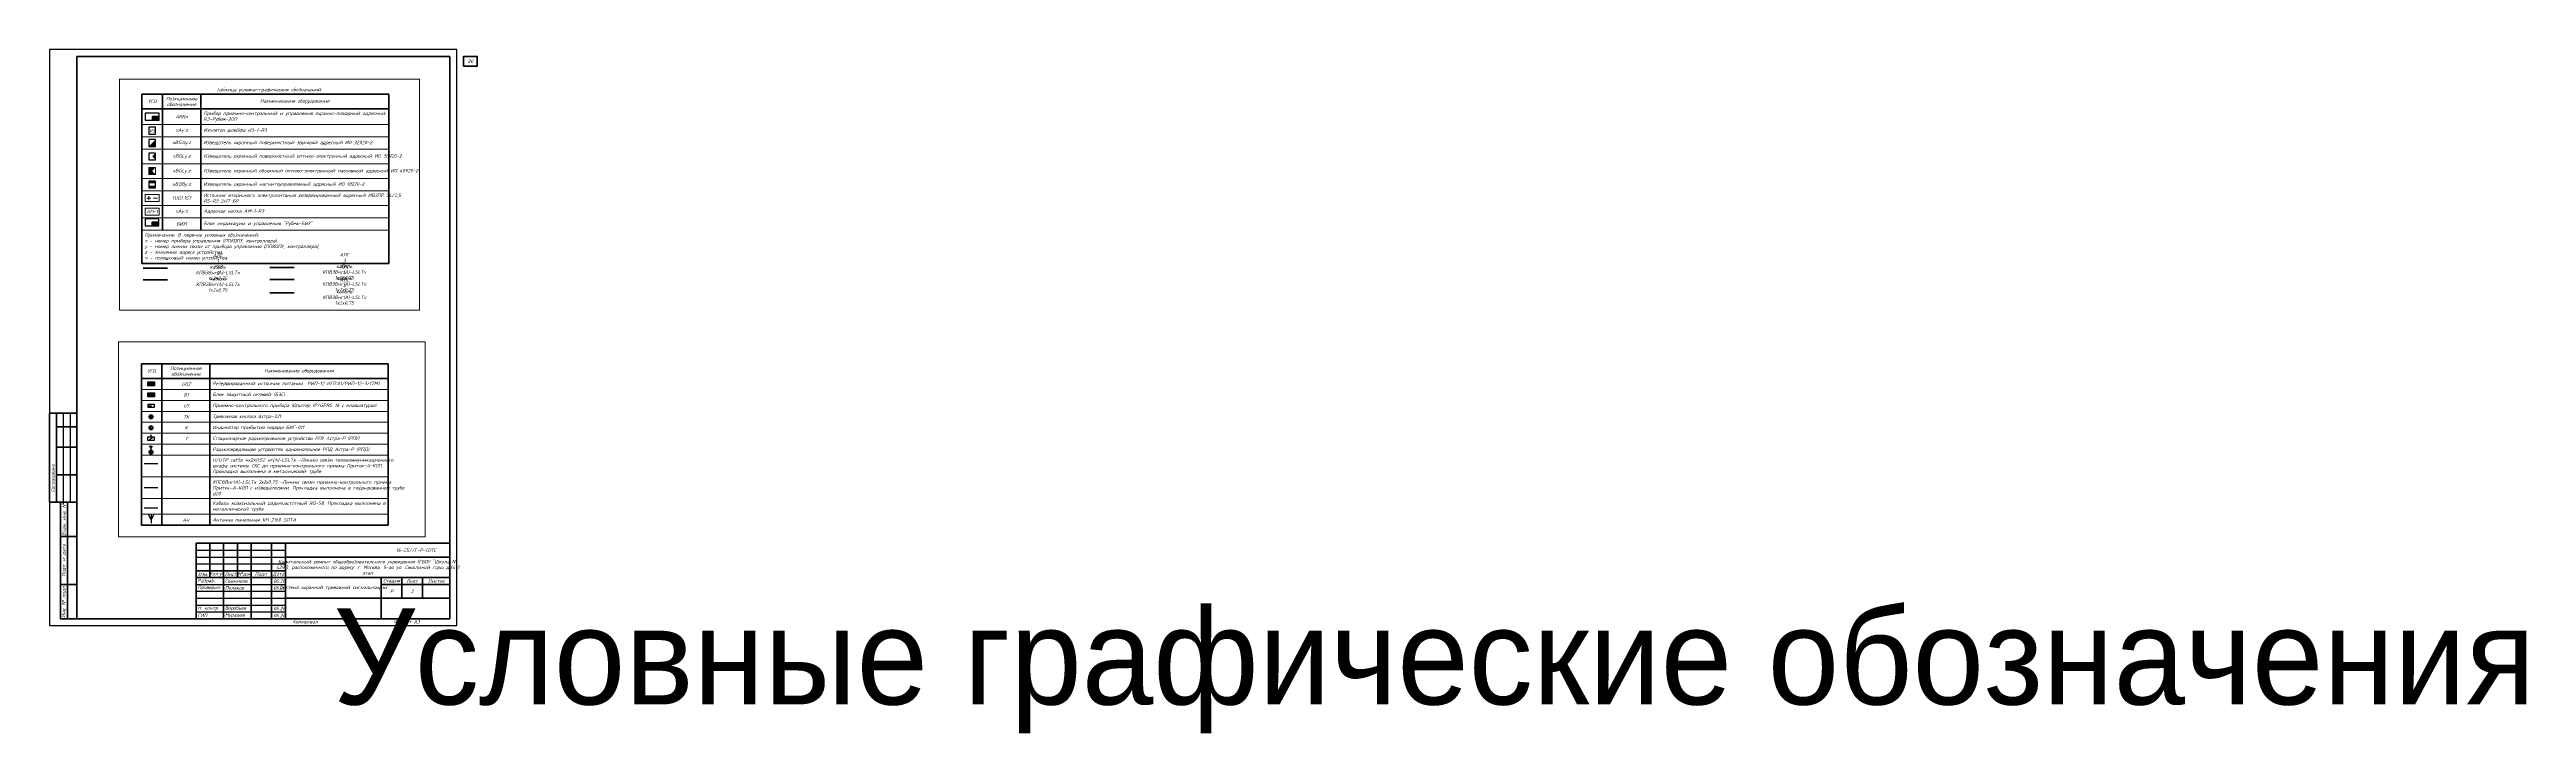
# Paper-space layout '2.Условные графические обозначения' of a CAD drawing. Extents: x 0 to 1807, y -79 to 420.
# The model-space entities are those that its viewports show. They can reach past a viewport. Long polylines and large blocks are cut down to what shows.
import ezdxf
from ezdxf import colors
from ezdxf.entities.mleader import LeaderData, LeaderLine
from ezdxf.enums import TextEntityAlignment as Align
from ezdxf.math import Vec2, Vec3

# ---------------------------------------------------------------- set-up
doc = ezdxf.new("R2018")
doc.units = 0
doc.header["$LTSCALE"] = 100
doc.header["$PDMODE"] = 1
doc.header["$PDSIZE"] = 200
doc.layers.get('Defpoints').update_dxf_attribs({"color": 42})
for name, color, linetype in [('!!ВОК', 30, 'Continuous'), ('ODG - кабельные линии - СКУД замки магистраль', 5, 'Continuous'), ('ODG - ПС', 1, 'Continuous'), ('ODG - Текст', 7, 'Continuous')]:
    doc.layers.add(name, color=color, linetype=linetype)
doc.layers.add('ODG - СОТС', color=7, linetype='Continuous', true_color=0xff5800)
for name, color, linetype, lineweight in [('RC-Извещатели_охранные', 5, 'Continuous', 30), ('RC-Приборы_управления_и_блоки_индикации', 1, 'Continuous', 30), ('RC-Прочее_оборудование', 1, 'Continuous', 30), ('RC-Таблицы', 7, 'Continuous', 0)]:
    doc.layers.add(name, color=color, linetype=linetype, lineweight=lineweight)
doc.styles.add('ISOCPEUR', font='isocpeui.ttf', dxfattribs={"height": 250})
doc.styles.get("Standard").update_dxf_attribs({"font": 'arial.ttf'})
doc.linetypes.add('ограждение1', pattern='A,0.25,-0.1,[133,ltypeshp.shx,S=0.1,R=0,X=-0.1,Y=0],-0.1,1', length=1.45)

# ---------------------------------------------------------------- blocks, each defined once
blk = doc.blocks.new('*U68')
at = {"linetype": 'Continuous', "lineweight": 25}
for p, q in [((297, 420), (0, 420)), ((0, 420), (0, 0)), ((297, 0), (297, 420)), ((10, 155), (10, 90)), ((15, 155), (15, 90)), ((107, 55), (172, 55)), ((107, 50), (172, 50)), ((107, 45), (172, 45)), ((107, 30), (172, 30)), ((107, 25), (172, 25)), ((107, 20), (172, 20)), ((0, 0), (297, 0)), ((107, 15), (172, 15)), ((107, 10), (172, 10))]:
    blk.add_line(p, q, dxfattribs=at)
at = {"linetype": 'Continuous', "lineweight": 60}
for p, q in [((292, 415), (20, 415)), ((20, 415), (20, 5)), ((292, 5), (292, 415)), ((20, 155), (0, 155)), ((0, 155), (0, 90)), ((5, 155), (5, 90)), ((20, 145), (5, 145)), ((20, 130), (5, 130)), ((20, 110), (5, 110)), ((20, 90), (0, 90)), ((8, 90), (8, 5)), ((13, 90), (13, 5)), ((8, 65), (20, 65)), ((107, 60), (292, 60)), ((107, 5), (107, 60)), ((117, 60), (117, 35)), ((127, 60), (127, 5)), ((137, 60), (137, 35)), ((147, 60), (147, 5)), ((162, 60), (162, 5)), ((172, 5), (172, 60)), ((292, 5), (292, 60)), ((107, 40), (172, 40)), ((172, 50), (292, 50)), ((8, 30), (20, 30)), ((107, 35), (292, 35)), ((172, 20), (292, 20)), ((242, 35), (242, 5)), ((242, 30), (292, 30)), ((257, 35), (257, 20)), ((272, 35), (272, 20)), ((8, 5), (20, 5)), ((20, 5), (292, 5))]:
    blk.add_line(p, q, dxfattribs=at)
at = {"linetype": 'Continuous', "lineweight": 40}
blk.add_line((242, 5), (242, 35), dxfattribs=at)
at = {"lineweight": 60}
blk.add_lwpolyline([(302, 408), (312, 408), (312, 415), (302, 415)], close=True, dxfattribs=at)
at = {"linetype": 'Continuous', "char_height": 2.5, "attachment_point": 5, "rotation": 90, "style": 'ISOCPEUR'}
for s, insert, width in [('Согласовано', (2.5, 107.5), 35), ('Взам. инв. №', (10.5, 77.5), 25), ('Подп. и дата', (10.5, 47.5), 35), ('Инв. № подл.', (10.5, 17.5), 25)]:
    blk.add_mtext(s, dxfattribs=dict(at, insert=insert, width=width))
at = {"linetype": 'Continuous', "char_height": 2.5, "style": 'ISOCPEUR'}
for s, insert, width, attachment_point in [('16-25//Г-Р-СОТС', (282, 55), 110, 6), ('Капитальный ремонт общеобразовательного учреждения (ГБОУ "Школа № 429"), расположенного по адресу: г. Москва, 5-ая ул. Соколиной горы д.14 1 этап', (232, 42.5), 120, 5), ('Разраб.', (108, 32.5), 19, 4), ('Проверил', (108, 27.5), 19, 4), ('Сошников', (128, 32.5), 19, 4), ('Поляков', (128, 27.5), 19, 4), ('06.26', (163.3, 32.5), 10, 4), ('06.26', (163.3, 27.5), 10, 4), ('Р', (249.5, 25), 15, 5), ('Н. контр.', (108, 12.5), 19, 4), ('ГИП', (108, 7.5), 19, 4), ('Воробьев', (128, 12.5), 19, 4), ('Мурашов', (128, 7.5), 19, 4), ('06.26', (163.3, 12.5), 10, 4), ('06.26', (163.3, 7.4), 10, 4), ('Копировал', (186.5, 2.5), 25, 5), ('Формат', (257.5, 2.5), 16, 5)]:
    blk.add_mtext(s, dxfattribs=dict(at, insert=insert, width=width, attachment_point=attachment_point))
at = {"char_height": 2.5, "attachment_point": 5, "style": 'ISOCPEUR'}
for s, insert, width in [('Изм.', (112, 37.5), 10), ('Кол.уч', (122, 37.5), 10), ('Лист', (132, 37.5), 10), ('№док', (142, 37.5), 10), ('Подп.', (154.5, 37.5), 15), ('Дата', (167, 37.5), 10), ('Стадия', (249.5, 32.5), 15), ('Лист', (264.5, 32.5), 15), ('Листов', (282, 32.5), 20)]:
    blk.add_mtext(s, dxfattribs=dict(at, insert=insert, width=width))
at = {"linetype": 'Continuous', "insert": (207, 27.5), "char_height": 2.5, "width": 70, "attachment_point": 5, "line_spacing_factor": 0.8, "style": 'ISOCPEUR'}
blk.add_mtext('Система охранной тревожной сигнализации', dxfattribs=at)
at = {"style": 'ISOCPEUR'}
for tag, p in [('Сквозная_нумерация', (307, 411.5)), ('Форма3_номер_листа', (264.5, 25)), ('Форма3_количество_листов', (282, 25))]:
    blk.add_attdef(tag, text='', height=2.5, dxfattribs=at).set_placement(p, align=Align.MIDDLE_CENTER)
blk.add_attdef('Форма3_дополнительный_шифр', text='', height=2.5, dxfattribs=at).set_placement((282, 55), align=Align.MIDDLE_LEFT)
at = {"lineweight": 30, "flags": 104}
blk.add_attdef('Форма3_наименование_чертежа', text='', height=2.5, dxfattribs=at).set_placement((207, 12.5), align=Align.MIDDLE_CENTER)
at = {"style": 'ISOCPEUR', "flags": 8}
blk.add_attdef('Формат', (265.5, 1.5), '', height=2.5, dxfattribs=at)
blk = doc.blocks.new('RC-UGO-PPK-01')
blk.add_wipeout([(5, -2.5), (5, 2.5), (-5, 2.5), (-5, -2.5)]).dxf.layer = 'RC-Приборы_управления_и_блоки_индикации'
blk.add_wipeout([(-5, -2.5), (-5, 2.5), (5, 2.5), (5, -2.5)]).dxf.layer = 'RC-Приборы_управления_и_блоки_индикации'
at = {"layer": 'RC-Приборы_управления_и_блоки_индикации'}
h = blk.add_hatch(color=256, dxfattribs=at)
h.dxf.hatch_style = 1
h.paths.add_polyline_path([(5, -2.5), (5, 0), (0, 0), (0, -2.5)])
blk.add_lwpolyline([(-5, -2.5), (5, -2.5), (5, 2.5), (-5, 2.5)], close=True, dxfattribs=at)
for points in [[(5, 0), (0, 0), (0, -2.5)], [(0, 0), (5, 0)]]:
    blk.add_lwpolyline(points, dxfattribs=at)
at = {"layer": 'RC-Приборы_управления_и_блоки_индикации', "style": 'ISOCPEUR'}
blk.add_attdef('PSTN', text='', height=1.5, dxfattribs=at).set_placement((5, 2.5), align=Align.BOTTOM_CENTER)
blk = doc.blocks.new('RC-UGO-IZ-01')
blk.add_wipeout([(-2.5, -2.5), (-2.5, 2.5), (2.5, 2.5), (2.5, -2.5)]).dxf.layer = 'RC-Прочее_оборудование'
at = {"layer": 'RC-Прочее_оборудование'}
blk.add_lwpolyline([(-2.5, 2.5), (-2.5, -2.5), (2.5, -2.5), (2.5, 2.5), (-2.5, 2.5)], dxfattribs=at)
blk.add_point((0, 0), dxfattribs=at)
at = {"layer": 'RC-Прочее_оборудование', "style": 'ISOCPEUR', "width": 0.8}
blk.add_text('ИЗ', height=2.5, dxfattribs=at).set_placement((-2, -1.3))
at = {"layer": 'RC-Прочее_оборудование', "style": 'ISOCPEUR'}
blk.add_attdef('PSTN', text='', height=2.5, dxfattribs=at).set_placement((5.7, 2.6), align=Align.BOTTOM_CENTER)
blk = doc.blocks.new('RC-UGO-IOZ-02')
blk.add_wipeout([(2.5, -2.5), (2.5, 2.5), (-2.5, 2.5), (-2.5, -2.5)]).dxf.layer = 'RC-Извещатели_охранные'
blk.add_wipeout([(-2.5, -2.5), (-2.5, 2.5), (2.5, 2.5), (2.5, -2.5)]).dxf.layer = 'RC-Извещатели_охранные'
at = {"layer": 'RC-Извещатели_охранные'}
h = blk.add_hatch(color=256, dxfattribs=at)
h.dxf.hatch_style = 1
h.paths.add_polyline_path([(2.5, -2.5), (2.5, 2.5), (0, 0), (-2.5, -2.5)])
blk.add_lwpolyline([(-2.5, -2.5), (2.5, -2.5), (2.5, 2.5), (-2.5, 2.5)], close=True, dxfattribs=at)
at = {"layer": 'RC-Извещатели_охранные', "color": 7, "style": 'ISOCPEUR', "width": 0.8}
blk.add_attdef('PSTN', text='', height=2.5, dxfattribs=at).set_placement((1, 2.6), align=Align.BOTTOM_LEFT)
blk = doc.blocks.new('RC-UGO-IOPPA-01')
blk.add_wipeout([(2.5, -2.5), (2.5, 2.5), (-2.5, 2.5), (-2.5, -2.5)]).dxf.layer = 'RC-Извещатели_охранные'
blk.add_wipeout([(-2.5, -2.5), (-2.5, 2.5), (2.5, 2.5), (2.5, -2.5)]).dxf.layer = 'RC-Извещатели_охранные'
at = {"layer": 'RC-Извещатели_охранные'}
h = blk.add_hatch(color=256, dxfattribs=at)
h.dxf.hatch_style = 1
h.paths.add_polyline_path([(2.5, -2.5), (2.5, 2.5), (0, 0)])
blk.add_lwpolyline([(-2.5, -2.5), (2.5, -2.5), (2.5, 2.5), (-2.5, 2.5)], close=True, dxfattribs=at)
at = {"layer": 'RC-Извещатели_охранные', "style": 'ISOCPEUR'}
blk.add_attdef('PSTN', text='', height=2.5, dxfattribs=at).set_placement((1, 2.6), align=Align.BOTTOM_LEFT)
blk = doc.blocks.new('RC-UGO-IOPO-02')
blk.add_wipeout([(2.5, -2.5), (2.5, 2.5), (-2.5, 2.5), (-2.5, -2.5)])
blk.add_wipeout([(-2.5, -2.5), (-2.5, 2.5), (2.5, 2.5), (2.5, -2.5)])
h = blk.add_hatch(color=256)
h.dxf.hatch_style = 1
h.paths.add_polyline_path([(2.5, -2.5), (0, 0), (2.5, 2.5), (-2.5, 2.5), (-2.5, -2.5)])
blk.add_lwpolyline([(-2.5, -2.5), (2.5, -2.5), (2.5, 2.5), (-2.5, 2.5)], close=True)
at = {"style": 'ISOCPEUR'}
blk.add_attdef('PSTN', text='', height=2.5, dxfattribs=at).set_placement((1, 2.6), align=Align.BOTTOM_LEFT)
blk = doc.blocks.new('RC-UGO-IOM-02')
at = {"layer": 'RC-Извещатели_охранные'}
blk.add_point((0, 0), dxfattribs=at)
blk.add_wipeout([(2.5, -2.5), (2.5, 2.5), (-2.5, 2.5), (-2.5, -2.5)]).dxf.layer = 'RC-Извещатели_охранные'
blk.add_wipeout([(-2.5, -2.5), (-2.5, 2.5), (2.5, 2.5), (2.5, -2.5)]).dxf.layer = 'RC-Извещатели_охранные'
h = blk.add_hatch(color=256, dxfattribs=at)
h.dxf.hatch_style = 1
h.paths.add_polyline_path([(2.5, 0.8), (2.5, 2.5), (-2.5, 2.5), (-2.5, 0.8)])
h = blk.add_hatch(color=256, dxfattribs=at)
h.dxf.hatch_style = 1
h.paths.add_polyline_path([(2.5, -2.5), (2.5, -0.8), (-2.5, -0.8), (-2.5, -2.5)])
blk.add_lwpolyline([(-2.5, -2.5), (2.5, -2.5), (2.5, 2.5), (-2.5, 2.5)], close=True, dxfattribs=at)
at = {"layer": 'RC-Извещатели_охранные', "style": 'ISOCPEUR'}
blk.add_attdef('PSTN', text='', height=2.5, dxfattribs=at).set_placement((1, 2.6), align=Align.BOTTOM_LEFT)
blk = doc.blocks.new('RC-UGO-IP24-02')
blk.add_wipeout([(5, -2.5), (5, 2.5), (-5, 2.5), (-5, -2.5)])
blk.add_wipeout([(-5, -2.5), (-5, 2.5), (5, 2.5), (5, -2.5)])
blk.add_lwpolyline([(-5, -2.5), (5, -2.5), (5, 2.5), (-5, 2.5)], close=True)
for points in [[(-3.9, 0), (-0.9, 0)], [(-2.4, -1.5), (-2.4, 1.5)], [(0.9, 0), (3.9, 0)]]:
    blk.add_lwpolyline(points)
blk.add_point((0, 0))
at = {"style": 'ISOCPEUR'}
blk.add_attdef('PSTN', text='', height=2.5, dxfattribs=at).set_placement((6.1, 2.4), align=Align.BOTTOM_CENTER)
blk = doc.blocks.new('RC-UGO-AM-01')
blk.add_wipeout([(-5, 2.5), (5, 2.5), (5, -2.5), (-5, -2.5)])
blk.add_point((0, 0))
blk.add_wipeout([(5, 2.5), (5, -2.5), (-5, -2.5), (-5, 2.5)])
blk.add_wipeout([(-5, -2.5), (-5, 2.5), (5, 2.5), (5, -2.5)])
blk.add_lwpolyline([(-5, 2.5), (5, 2.5), (5, -2.5), (-5, -2.5), (-5, 2.5)], close=True)
blk.add_lwpolyline([(-5, 2.5), (-5, 2.5)])
blk.add_lwpolyline([(-5, 2.5), (-5, 2.5)])
at = {"ltscale": 100, "style": 'ISOCPEUR', "width": 0.9}
blk.add_text('АМ-1', height=2.5, dxfattribs=at).set_placement((0, 0), align=Align.MIDDLE)
at = {"style": 'ISOCPEUR'}
blk.add_attdef('PSTN', text='', height=2.5, dxfattribs=at).set_placement((2.3, 2.4), align=Align.BOTTOM_LEFT)
blk = doc.blocks.new('*T38')
at = {"layer": 'RC-Таблицы', "color": 0, "linetype": 'ByBlock', "lineweight": 50, "transparency": 16777216}
for p, q in [((0, 0), (18000, 0)), ((4300, 0), (4300, -9912)), ((18000, 0), (18000, -12354)), ((0, -12354), (18000, -12354))]:
    blk.add_line(p, q, dxfattribs=at)
at = {"layer": 'RC-Таблицы', "color": 0, "linetype": 'ByBlock', "lineweight": 20, "transparency": 16777216}
blk.add_line((0, -9912), (18000, -9912), dxfattribs=at)
at = {"layer": 'RC-Таблицы', "color": 0, "lineweight": 30, "transparency": 16777216, "char_height": 250, "style": 'ISOCPEUR'}
for s, insert, width, attachment_point in [('УГО', (750, -533), 1100, 5), ('Позиционное обозначение', (2900, -533), 2400, 5), ('ARKn', (2900, -1638), 2400, 5), ('Прибор приемно-контрольный и управления охранно-пожарный адресный R3-Рубеж-2ОП', (4500, -1638), 13300, 4), ('Наименование оборудования', (11150, -533), 13300, 5), ('xBGAy.z', (2900, -3558), 2400, 5), ('xAy.z', (2900, -2658), 2400, 5), ('Изолятор шлейфа ИЗ-1-R3', (4500, -2658), 13300, 4), ('Извещатель охранный поверхностный звуковой адресный ИО 32920-2', (4500, -3558), 13300, 4), ('xBGLy.z', (2900, -4542), 2400, 5), ('Извещатель охранный поверхностный оптико-электронный адресный ИО 30920-2', (4500, -4542), 13300, 4), ('xBGBy.z', (2900, -6592), 2400, 5), ('xBGLy.z', (2900, -5608), 2400, 5), ('Извещатель охранный объемный оптико-электронный пассивный адресный ИО 40920-2', (4500, -5608), 13300, 4), ('Извещатель охранный магнитоуправляемый адресный ИО 10220-2', (4500, -6592), 13300, 4), ('1UG1.157', (2900, -7577), 2400, 5), ('xAy.z', (2900, -8562), 2400, 5), ('Адресная метка АМ-1-R3', (4500, -8562), 13300, 4), ('Источник вторичного электропитания резервированный адресный ИВЭПР 24/2,5 RS-R3 2х17 БР', (4500, -7577), 13300, 4), ('Примечание. В перечне условных обозначений:^Jx - номер прибора управления (ППКОПУ, контроллера),^Jy - номер линии связи от прибора управления (ППКОПУ, контроллера),^Jz - значение адреса устройства,^Jn - порядковый номер устройства.', (200, -11133), 17600, 4), ('БИУ1', (2900, -9462), 2400, 5), ('{\\C256;Блок индикации и управления "Рубеж-БИУ"}', (4500, -9462), 13300, 4)]:
    blk.add_mtext(s, dxfattribs=dict(at, insert=insert, width=width, attachment_point=attachment_point))
at = {"layer": 'RC-Таблицы', "color": 0, "lineweight": 30, "transparency": 16777216, "xscale": 100, "yscale": 100, "zscale": 100}
blk.add_blockref('RC-UGO-PPK-01', (750, -1638), dxfattribs=at)
at = {"layer": 'RC-Таблицы', "color": 0, "linetype": 'ByBlock', "lineweight": 50, "transparency": 16777216}
blk.add_line((0, -1067), (18000, -1067), dxfattribs=at)
at = {"layer": 'RC-Таблицы', "color": 0, "lineweight": 30, "transparency": 16777216, "xscale": 100, "yscale": 100, "zscale": 100}
blk.add_blockref('RC-UGO-IZ-01', (750, -2658), dxfattribs=at)
at = {"layer": 'RC-Таблицы', "color": 0, "linetype": 'ByBlock', "lineweight": 20, "transparency": 16777216}
blk.add_line((0, -2208), (18000, -2208), dxfattribs=at)
at = {"layer": 'RC-Таблицы', "color": 0, "lineweight": 30, "transparency": 16777216, "xscale": 100, "yscale": 100, "zscale": 100}
blk.add_blockref('RC-UGO-IOZ-02', (750, -3558), dxfattribs=at)
at = {"layer": 'RC-Таблицы', "color": 0, "linetype": 'ByBlock', "lineweight": 20, "transparency": 16777216}
blk.add_line((0, -3108), (18000, -3108), dxfattribs=at)
at = {"layer": 'RC-Таблицы', "color": 0, "lineweight": 30, "transparency": 16777216, "xscale": 100, "yscale": 100, "zscale": 100}
blk.add_blockref('RC-UGO-IOPPA-01', (750, -4542), dxfattribs=at)
at = {"layer": 'RC-Таблицы', "color": 0, "linetype": 'ByBlock', "lineweight": 20, "transparency": 16777216}
blk.add_line((0, -4008), (18000, -4008), dxfattribs=at)
at = {"layer": 'RC-Таблицы', "color": 0, "lineweight": 30, "transparency": 16777216, "xscale": 100, "yscale": 100, "zscale": 100}
blk.add_blockref('RC-UGO-IOPO-02', (750, -5608), dxfattribs=at)
at = {"layer": 'RC-Таблицы', "color": 0, "linetype": 'ByBlock', "lineweight": 20, "transparency": 16777216}
blk.add_line((0, -5075), (18000, -5075), dxfattribs=at)
at = {"layer": 'RC-Таблицы', "color": 0, "lineweight": 30, "transparency": 16777216, "xscale": 100, "yscale": 100, "zscale": 100}
blk.add_blockref('RC-UGO-IOM-02', (750, -6592), dxfattribs=at)
at = {"layer": 'RC-Таблицы', "color": 0, "linetype": 'ByBlock', "lineweight": 20, "transparency": 16777216}
blk.add_line((0, -6142), (18000, -6142), dxfattribs=at)
at = {"layer": 'RC-Таблицы', "color": 0, "lineweight": 30, "transparency": 16777216, "xscale": 100, "yscale": 100, "zscale": 100}
blk.add_blockref('RC-UGO-IP24-02', (750, -7577), dxfattribs=at)
at = {"layer": 'RC-Таблицы', "color": 0, "linetype": 'ByBlock', "lineweight": 20, "transparency": 16777216}
blk.add_line((0, -7042), (18000, -7042), dxfattribs=at)
at = {"layer": 'RC-Таблицы', "color": 0, "lineweight": 30, "transparency": 16777216, "xscale": 100, "yscale": 100, "zscale": 100}
blk.add_blockref('RC-UGO-AM-01', (750, -8562), dxfattribs=at)
at = {"layer": 'RC-Таблицы', "color": 0, "linetype": 'ByBlock', "lineweight": 50, "transparency": 16777216}
for p, q in [((0, 0), (0, -12354)), ((1500, 0), (1500, -9912))]:
    blk.add_line(p, q, dxfattribs=at)
at = {"layer": 'RC-Таблицы', "color": 0, "linetype": 'ByBlock', "lineweight": 20, "transparency": 16777216}
for p, q in [((0, -8112), (18000, -8112)), ((0, -9012), (18000, -9012))]:
    blk.add_line(p, q, dxfattribs=at)
blk = doc.blocks.new('_Oblique')
at = {"color": 0, "linetype": 'ByBlock', "lineweight": -2}
blk.add_line((-0.5, -0.5), (0.5, 0.5), dxfattribs=at)
blk = doc.blocks.new('*U34')
at = {"layer": 'ODG - ПС'}
h = blk.add_hatch(color=20, dxfattribs=at)
h.dxf.hatch_style = 1
h.set_gradient(color1=(255, 88, 0), color2=(255, 96, 10), one_color=1, tint=0.52, name='CYLINDER')
h.paths.add_polyline_path([(75, 0, 1), (-75, 0, 1)])
at = {"layer": 'ODG - СОТС', "lineweight": 30}
h = blk.add_hatch(color=7, dxfattribs=at)
h.dxf.hatch_style = 1
h.set_gradient(color1=(255, 255, 255), one_color=1, tint=1, name='INVCYLINDER')
h.paths.add_polyline_path([(-150, 0, 1), (150, 0, 1)])
h.paths.add_polyline_path([(75, 0, -1), (-75, 0, -1)], flags=16)
for radius in [150, 75]:
    blk.add_circle((0, 0), radius, dxfattribs=at)
at = {"layer": 'ODG - Текст', "style": 'ISOCPEUR', "oblique": 15, "width": 0.8}
blk.add_attdef('НОМЕР', text='', height=250, dxfattribs=at).set_placement((0, 325), align=Align.MIDDLE_CENTER)
blk = doc.blocks.new('*U33')
at = {"layer": 'ODG - ПС', "lineweight": 30}
h = blk.add_hatch(color=7, dxfattribs=at)
h.dxf.hatch_style = 1
h.set_gradient(color1=(255, 255, 255), one_color=1, tint=1)
h.paths.add_polyline_path([(-240, -150), (240, -150), (240, 150), (-240, 150)])
for p, q in [((-140, 0), (-20, 0)), ((-80, 60), (-80, -60)), ((20, 0), (140, 0))]:
    blk.add_line(p, q, dxfattribs=at)
blk.add_lwpolyline([(-240, 150), (240, 150), (240, -150), (-240, -150)], close=True, dxfattribs=at)
blk = doc.blocks.new('*U32')
at = {"layer": 'ODG - ПС', "lineweight": 30}
h = blk.add_hatch(color=7, dxfattribs=at)
h.dxf.hatch_style = 1
h.set_gradient(color1=(255, 255, 255), one_color=1, tint=1)
h.paths.add_polyline_path([(-240, -150), (240, -150), (240, 150), (-240, 150)])
blk.add_lwpolyline([(-240, 150), (240, 150), (240, -150), (-240, -150)], close=True, dxfattribs=at)
at = {"color": 3, "ltscale": 20, "insert": (0, 0), "char_height": 140.6, "attachment_point": 5, "style": 'ISOCPEUR'}
blk.add_mtext_dynamic_manual_height_columns('{\\C1;БЗС}', width=140.62, gutter_width=12.5, heights=[0], dxfattribs=at)
blk = doc.blocks.new('A$C4BEF081A')
at = {"color": 3}
for points in [[(-17, -35), (-50, 35)], [(-17, -128), (-17, 35)], [(-17, -35), (17, 35)], [(94, -190), (-128, -338)]]:
    blk.add_lwpolyline(points, dxfattribs=at)
blk.add_lwpolyline([(-254, -128), (220, -128), (220, -400), (-254, -400)], close=True, dxfattribs=at)
blk = doc.blocks.new('A$Cfe3f4523')
h = blk.add_hatch(color=255)
h.dxf.hatch_style = 1
edge = h.paths.add_edge_path()
edge.add_arc((50, 54), 73.8, 0, 360)
for points in [[(50, 356), (-57, 510)], [(50, 202), (50, 510)], [(50, 356), (157, 510)]]:
    blk.add_lwpolyline(points)
at = {"layer": 'ODG - СОТС', "color": 7, "lineweight": 30}
for radius in [148, 73.8]:
    blk.add_circle((50, 54), radius, dxfattribs=at)
blk = doc.blocks.new('*T35')
at = {"layer": 'RC-Таблицы', "color": 0, "linetype": 'ByBlock', "lineweight": 50, "transparency": 16777216}
for p, q in [((0, 0), (18000, 0)), ((0, 0), (0, -11775)), ((1500, 0), (1500, -11775)), ((4990, 0), (4990, -11775)), ((18000, 0), (18000, -11775)), ((0, -1067), (18000, -1067)), ((0, -11775), (18000, -11775))]:
    blk.add_line(p, q, dxfattribs=at)
at = {"layer": 'RC-Таблицы', "color": 0, "linetype": 'ByBlock', "lineweight": 20, "transparency": 16777216}
for p, q in [((0, -1867), (18000, -1867)), ((0, -2667), (18000, -2667)), ((0, -3467), (18000, -3467)), ((0, -4267), (18000, -4267)), ((0, -5067), (18000, -5067)), ((0, -5867), (18000, -5867)), ((0, -6667), (18000, -6667)), ((0, -8250), (18000, -8250)), ((0, -9833), (18000, -9833)), ((0, -10975), (18000, -10975))]:
    blk.add_line(p, q, dxfattribs=at)
at = {"layer": 'RC-Таблицы', "color": 0, "lineweight": 30, "transparency": 16777216, "char_height": 250, "style": 'ISOCPEUR'}
for s, insert, width, attachment_point in [('УГО', (750, -533), 1100, 5), ('Позиционное обозначение', (3245, -533), 3090.12, 5), ('{\\Q10;\\C256;UG2}', (3245, -1467), 3090.12, 5), ('{\\C256;Резервированный источник питания  РИП-12 ИСП.01/РИП-12-3/17М1}', (5190, -1467), 12609.88, 4), ('Наименование оборудования', (11495, -533), 12609.88, 5), ('{\\Q10;\\C256;B1}', (3245, -2267), 3090.12, 5), ('{\\Q10;\\C256;U1}', (3245, -3067), 3090.12, 5), ('{\\C256;Блок защитный сетевой (БЗС) }', (5190, -2267), 12609.88, 4), ('{\\C256;Приемно-контрольного прибора Юпитер IP/GPRS 16 с клавиатурой}', (5190, -3067), 12609.88, 4), ('{\\Q10;ТК}', (3245, -3867), 3090.12, 5), ('{\\Q10;K}', (3245, -4667), 3090.12, 5), ('{\\Q10;T}', (3245, -5467), 3090.12, 5), ('{\\C256;Индикатор прибытия наряда БИГ-011}', (5190, -4667), 12609.88, 4), ('{\\C256;Cтационарное радиоприемное устройство РПУ Астра-Р (РПУ)}', (5190, -5467), 12609.88, 4), ('{\\C256;Тревожная кнопка Астра-321 }', (5190, -3867), 12609.88, 4), ('{\\C256;U/UTP cat5е 4x2x0,52 нг(А)-LSLTx -Линии связи телекоммуникационного шкафа системы СКС до приемно-контрольного приема Приток-А-КОП. Прокладка выполнена в металической трубе}', (5190, -7458), 12609.88, 4), ('{\\C256;Радиопередающее устройство однокнопочное РПД Астра-Р (РПД) }', (5190, -6267), 12609.88, 4), ('{\\C256;КПСВВнг(А)-LSLTx 2х2х0,75 -Линии связи приемно-контрольного приема Приток-А-КОП с извещателями. Прокладка выполнена в гофрированной трубе d20}', (5190, -9042), 12609.88, 4), ('{\\C256;Кабель коаксиальный радиочастотный RG-58. Прокладка выполнена в металлической трубе}', (5190, -10404), 12609.88, 4), ('Ан', (3245, -11375), 3090.12, 5), ('{\\C256;Антенна панельная\\C8;\\c7368301;\\~\\C256;КН 2160 SOTA}', (5190, -11375), 12609.88, 4)]:
    blk.add_mtext(s, dxfattribs=dict(at, insert=insert, width=width, attachment_point=attachment_point))

msp = doc.modelspace()

# ---------------------------------------------------------------- hatches: boundary and pattern name
h = msp.add_hatch(color=3)
h.dxf.hatch_style = 1
h.paths.add_polyline_path([(139619, 7196), (139838, 7196), (139838, 7073), (139619, 7073)])

# ---------------------------------------------------------------- linework, layer by layer
at = {"layer": '!!ВОК', "color": 1, "linetype": 'ограждение1', "lineweight": 50, "ltscale": 5}
msp.add_lwpolyline([(82436, 13460), (84209, 13460)], dxfattribs=at)
at = {"layer": '!!ВОК', "color": 30, "linetype": 'ограждение1', "lineweight": 50, "ltscale": 5, "true_color": 0xf26722}
msp.add_lwpolyline([(91664, 13487), (93437, 13487)], dxfattribs=at)
at = {"layer": '!!ВОК', "color": 3, "linetype": 'ограждение1', "lineweight": 50, "ltscale": 5}
msp.add_lwpolyline([(91664, 12521), (93437, 12521)], dxfattribs=at)
at = {"color": 4, "ltscale": 100}
msp.add_line((139347, 1242), (140330, 1242), dxfattribs=at)
at = {"color": 40, "true_color": 0xf8d731}
msp.add_line((139347, -239), (140330, -239), dxfattribs=at)
at = {"color": 3}
for points in [[(139619, 7320), (140058, 7320), (140058, 7073), (139619, 7073)], [(139619, 7196), (139838, 7196), (139838, 7073), (139619, 7073)]]:
    msp.add_lwpolyline(points, close=True, dxfattribs=at)
at = {"lineweight": 30}
for points in [[(139632, -702), (139835, -1115), (140055, -702)], [(139835, -702), (139835, -1363)]]:
    msp.add_lwpolyline(points, dxfattribs=at)
at = {"layer": 'ODG - кабельные линии - СКУД замки магистраль', "color": 5, "lineweight": 30}
msp.add_line((139347, 2996), (140330, 2996), dxfattribs=at)
at = {"layer": 'ODG - СОТС', "color": 3, "lineweight": 30}
for radius in [148, 73.8]:
    msp.add_circle((139838, 5596), radius, dxfattribs=at)

# ---------------------------------------------------------------- block references
for name, p in [('*T38', (82341, 26997)), ('*T35', (139135, 10263)), ('A$C4BEF081A', (139855, 5060)), ('A$Cfe3f4523', (139788, 3766))]:
    msp.add_blockref(name, p)
at = {"color": 5, "lineweight": 30, "xscale": 0.9842519685039369, "yscale": 0.9842519685039369, "zscale": 0.9842519685039369, "rotation": 180}
msp.add_blockref('*U34', (139838, 6396), dxfattribs=at)
at = {"layer": 'ODG - ПС'}
for name, p in [('*U33', (139838, 8796)), ('*U32', (139838, 7996))]:
    msp.add_blockref(name, p, dxfattribs=at)

# ---------------------------------------------------------------- texts
at = {"layer": 'RC-Таблицы', "lineweight": 30, "ltscale": 30, "insert": (97103, 12577), "char_height": 250, "width": 1, "attachment_point": 5, "style": 'ISOCPEUR'}
msp.add_mtext('АЛС 4 кабель КПВЭВнг(А)-LSLTx 1x2x0,75', dxfattribs=at)

# ---------------------------------------------------------------- next in the draw order: linework, layer by layer
at = {"layer": '!!ВОК', "color": 5, "linetype": 'ограждение1', "lineweight": 50, "ltscale": 5}
msp.add_lwpolyline([(82436, 14311), (84209, 14311)], dxfattribs=at)
at = {"layer": '!!ВОК', "color": 6, "linetype": 'ограждение1', "lineweight": 50, "ltscale": 5}
msp.add_lwpolyline([(91664, 14366), (93437, 14366)], dxfattribs=at)

# ---------------------------------------------------------------- next in the draw order: block references
at = {"layer": 'RC-Приборы_управления_и_блоки_индикации', "color": 1, "lineweight": 30, "ltscale": 30, "xscale": 100, "yscale": 100, "zscale": 100}
msp.add_blockref('RC-UGO-PPK-01', (83070, 17656), dxfattribs=at)

# ---------------------------------------------------------------- next in the draw order: texts
at = {"layer": 'RC-Таблицы', "lineweight": 30, "ltscale": 30, "char_height": 250, "attachment_point": 5, "style": 'ISOCPEUR'}
for s, insert, width in [('Таблица условно-графических обозначений', (91591, 27297), 15000), ('АЛС 1 кабель КПВЭВнг(А)-LSLTx 1x2x0,75', (87876, 14378), 1), ('АЛС 2 кабель КПВЭВнг(А)-LSLTx 1x2x0,75', (87876, 13515), 1), ('АЛС 3 кабель КПВЭВнг(А)-LSLTx 1x2x0,75', (97103, 14422), 1), ('АЛС 4 кабель КПВЭВнг(А)-LSLTx 1x2x0,75', (97103, 13542), 1)]:
    msp.add_mtext(s, dxfattribs=dict(at, insert=insert, width=width))

# ---------------------------------------------------------------- next in the draw order: leaders
at = {"color": 0}
ml = msp.add_multileader_mtext('Standard', dxfattribs=at)
ml.set_content('K10', color=7, style='ISOCPEUR')
ml.set_leader_properties(color=256)
ml.set_arrow_properties(name='OBLIQUE')
ml.build(insert=Vec2(0, 0))
ml.multileader.update_dxf_attribs({"has_dogleg": 0, "text_left_attachment_type": 6, "text_right_attachment_type": 6, "dogleg_length": 0.5, "arrow_head_size": 100, "scale": 100})
ctx = ml.context
ctx.base_point, ctx.scale, ctx.char_height, ctx.arrow_head_size, ctx.landing_gap_size, ctx.plane_origin = Vec3(166139, 19977), 100, 200, 100, 0, Vec3(167901, 21304)
ctx.left_attachment, ctx.right_attachment, ctx.text_align_type = 6, 6, 2
notes = []
notes.append((ctx, [(1, (1, 1, 0), (166593, 19977), (-1, 0), 50, [(0, [(167173, 19482)], 0, [])])]))
ctx.mtext.insert, ctx.mtext.width, ctx.mtext.alignment, ctx.mtext.flow_direction = Vec3(166543, 20217), 2388.1, 3, 5
for ctx, leaders in notes:
    for number, flags, end, landing, length, lines in leaders:
        leader = LeaderData()
        leader.index, (leader.has_last_leader_line, leader.has_dogleg_vector, leader.attachment_direction) = number, flags
        leader.last_leader_point, leader.dogleg_vector, leader.dogleg_length = Vec3(end), Vec3(landing), length
        for number, points, colour, breaks in lines:
            line = LeaderLine()
            line.index, line.vertices, line.color, line.breaks = number, Vec3.list(points), colors.encode_raw_color(colour), breaks
            leader.lines.append(line)
        ctx.leaders.append(leader)

# ---------------------------------------------------------------- next in the draw order: leaders
ml = msp.add_multileader_mtext('Standard', dxfattribs=at)
ml.set_content('K9', color=7, style='ISOCPEUR')
ml.set_leader_properties(color=256)
ml.set_arrow_properties(name='OBLIQUE')
ml.build(insert=Vec2(0, 0))
ml.multileader.update_dxf_attribs({"has_dogleg": 0, "text_left_attachment_type": 6, "text_right_attachment_type": 6, "dogleg_length": 0.5, "arrow_head_size": 100, "scale": 100})
ctx = ml.context
ctx.base_point, ctx.scale, ctx.char_height, ctx.arrow_head_size, ctx.landing_gap_size, ctx.plane_origin = Vec3(165866, 17368), 100, 200, 100, 0, Vec3(167531, 18694)
ctx.left_attachment, ctx.right_attachment, ctx.text_align_type = 6, 6, 2
notes = []
notes.append((ctx, [(1, (1, 1, 0), (166224, 17368), (-1, 0), 50, [(0, [(167081, 17999)], 0, [])])]))
ctx.mtext.insert, ctx.mtext.width, ctx.mtext.alignment, ctx.mtext.flow_direction = Vec3(166174, 17608), 2388.1, 3, 5
for ctx, leaders in notes:
    for number, flags, end, landing, length, lines in leaders:
        leader = LeaderData()
        leader.index, (leader.has_last_leader_line, leader.has_dogleg_vector, leader.attachment_direction) = number, flags
        leader.last_leader_point, leader.dogleg_vector, leader.dogleg_length = Vec3(end), Vec3(landing), length
        for number, points, colour, breaks in lines:
            line = LeaderLine()
            line.index, line.vertices, line.color, line.breaks = number, Vec3.list(points), colors.encode_raw_color(colour), breaks
            leader.lines.append(line)
        ctx.leaders.append(leader)

psp = doc.layouts.new('2.Условные графические обозначения')

# ---------------------------------------------------------------- block references
ref = psp.add_blockref('*U68', (0, 0))
ref.add_attrib('Формат', 'А3', (265.5, 1.5), dxfattribs={"height": 2.5, "style": 'ISOCPEUR'})
ref.add_attrib('Форма3_номер_листа', '2', dxfattribs={"height": 2.5, "style": 'ISOCPEUR'}).set_placement((264.5, 25), align=Align.MIDDLE_CENTER)
lines = psp.add_mtext('Условные графические обозначения', dxfattribs={"insert": (207, 12.5), "char_height": 70, "attachment_point": 1})
ref.add_attrib('Форма3_наименование_чертежа', '', (207, 12.5), dxfattribs={"flags": 104}).embed_mtext(lines)
ref.add_attrib('Сквозная_нумерация', '20', dxfattribs={"height": 2.5, "style": 'ISOCPEUR'}).set_placement((307, 411.5), align=Align.MIDDLE_CENTER)

# ---------------------------------------------------------------- viewports
at = {"layer": 'Defpoints', "color": 2}
psp.add_viewport(center=(160.5, 314.3), size=(218.9, 168.383), view_center_point=(91654.5, 19677.5), view_height=16838.347, dxfattribs=at)
psp.add_viewport(center=(162.2, 135.8), size=(223.7, 142.128), view_center_point=(148653.9, 4754.1), view_height=14212.79, status=3, dxfattribs=at)

doc.saveas('drawing.dxf')
